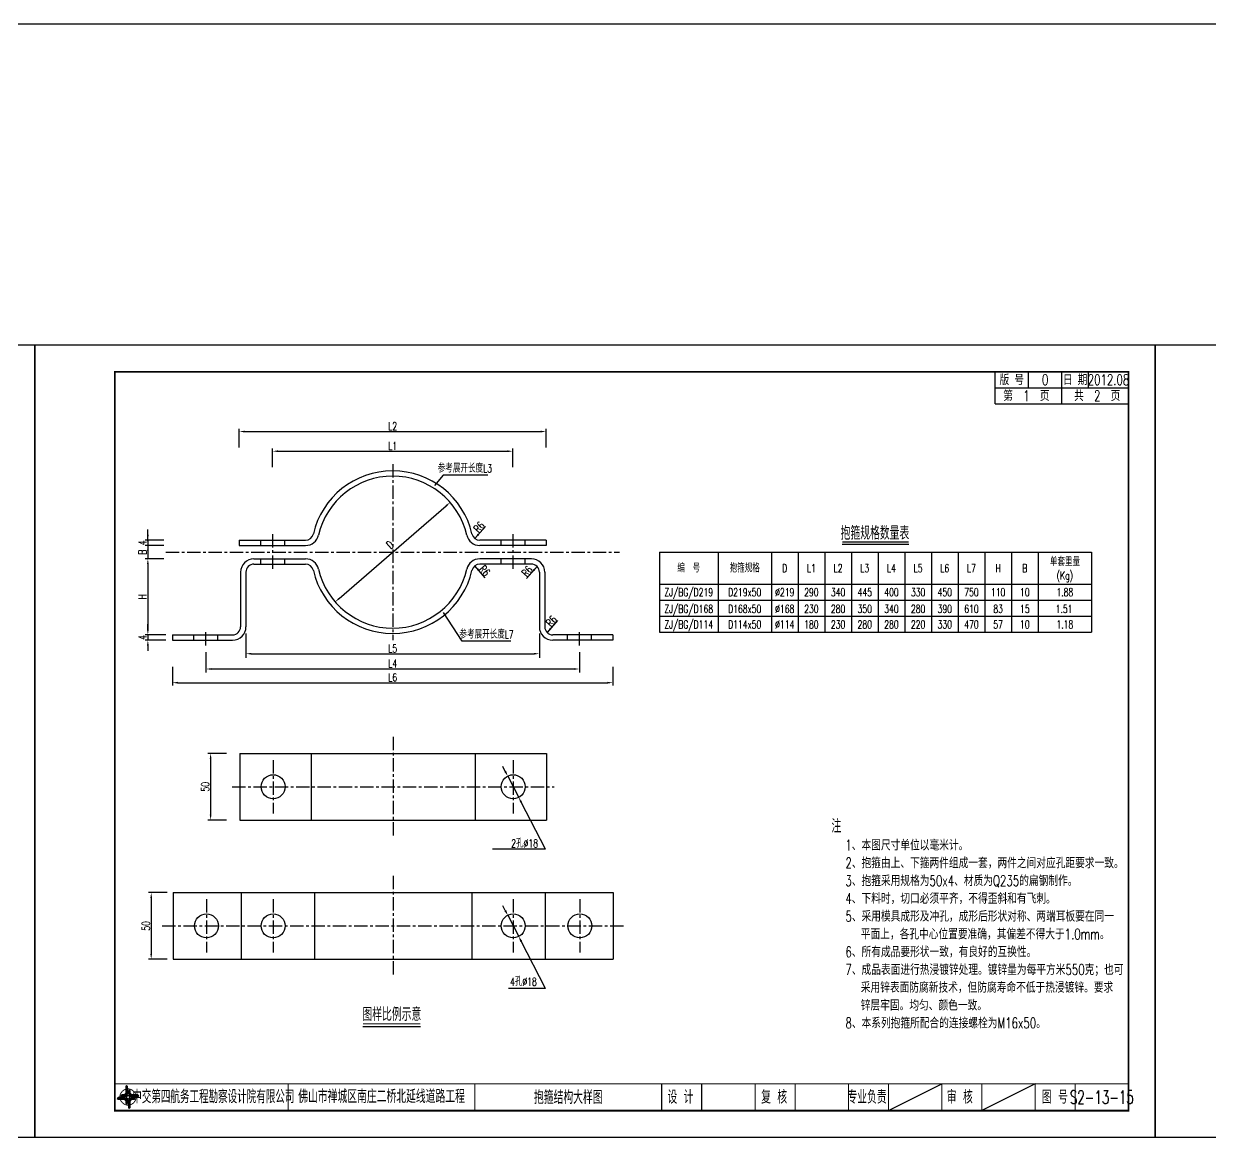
# Model space of a CAD drawing. Extents: x 4349 to 271026, y -15323 to -8945.
# Drawn here: x 7022.8 to 7467.6, y -9362.9 to -8945.4 of the extents above; entities that cross this region are included whole.
import ezdxf
from ezdxf.enums import TextEntityAlignment as Align

# ---------------------------------------------------------------- set-up
doc = ezdxf.new("R2010")
doc.units = 0
doc.header["$LTSCALE"] = 2
doc.header["$PDMODE"] = 32
doc.header["$PDSIZE"] = 0.3
doc.linetypes.add('CENTERX2', pattern=[4, 2.5, -0.5, 0.5, -0.5])
doc.layers.get('0').update_dxf_attribs({"linetype": 'CONTINUOUS'})
doc.layers.get('DEFPOINTS').update_dxf_attribs({"linetype": 'CONTINUOUS'})
for name, color, linetype in [('中线', 2, 'CENTERX2'), ('图框', 7, 'CONTINUOUS'), ('尺寸标注', 4, 'CONTINUOUS'), ('文字', 7, 'CONTINUOUS'), ('文字符号', 7, 'CONTINUOUS'), ('结构2', 7, 'CONTINUOUS')]:
    doc.layers.add(name, color=color, linetype=linetype)
doc.styles.get("Standard").update_dxf_attribs({"font": 'simplex1.shx', "width": 0.7, "bigfont": 'hztxt.shx'})
doc.dimstyles.new('1：10', dxfattribs={"dimtxt": 3, "dimasz": 2, "dimexe": 1, "dimexo": 1, "dimgap": 0.5, "dimtad": 1, "dimrnd": 0.0095, "dimdsep": 46, "dimtxsty": 'Standard', "dimcen": 0.09, "dimclrd": 256, "dimclre": 256, "dimadec": 0, "dimazin": 0, "dimtfac": 1, "dimtix": 1, "dimtmove": 2, "dimatfit": 3, "dimfxl": 0, "dimtolj": 1, "dimtzin": 0, "dimarcsym": 0})
doc.dimstyles.new('1：20', dxfattribs={"dimtxt": 3, "dimasz": 2, "dimexe": 1, "dimexo": 1, "dimgap": 0.5, "dimtad": 1, "dimlfac": 2, "dimrnd": 0.0095, "dimdsep": 46, "dimtxsty": 'Standard', "dimcen": 0.09, "dimclrd": 256, "dimclre": 256, "dimclrt": 256, "dimadec": 0, "dimazin": 0, "dimtfac": 1, "dimtix": 1, "dimtmove": 2, "dimatfit": 3, "dimfxl": 0, "dimtolj": 1, "dimtzin": 0, "dimarcsym": 0})

# ---------------------------------------------------------------- blocks, each defined once
blk = doc.blocks.new('series')
at = {"width": 0.75}
for tag, height, p in [('页码', 4, (-35, -19)), ('图名', 5, (-220, -282)), ('图号', 5, (-20, -282))]:
    blk.add_attdef(tag, text='', height=height, dxfattribs=at).set_placement(p, align=Align.MIDDLE_CENTER)
blk = doc.blocks.new('tb')
at = {"lineweight": -3}
h = blk.add_hatch(color=256, dxfattribs=at)
h.paths.add_polyline_path([(-1.23, -0.13), (-3.78, -0.14), (-4.14, -0.41), (-1.4, -0.44), (-0.56, -1.24), (-0.54, -2.62), (-0.27, -2.2), (-0.26, -1.06)])
h.paths.add_polyline_path([(0.13, -1.08), (0.14, -3.86), (0.41, -4.26), (0.44, -1.24), (1.25, -0.43), (2.66, -0.43), (2.26, -0.16), (1.07, -0.15)])
h.paths.add_polyline_path([(1.08, 0.3), (3.62, 0.3), (4.02, 0.56), (1.25, 0.57), (0.43, 1.39), (0.43, 2.8), (0.16, 2.41), (0.15, 1.24)])
h.paths.add_polyline_path([(-0.28, 1.21), (-0.28, 3.99), (-0.56, 4.39), (-0.57, 1.41), (-1.38, 0.6), (-2.74, 0.56), (-2.33, 0.3), (-1.2, 0.29)])
for p, q in [((-1.38, 0.6), (-2.74, 0.56)), ((-0.57, 1.41), (-1.38, 0.6)), ((-0.56, 4.39), (-0.57, 1.41)), ((0.43, 2.8), (0.43, 1.39)), ((0.43, 1.39), (1.25, 0.57)), ((1.25, 0.57), (4.02, 0.56)), ((-4.14, -0.41), (-1.4, -0.44)), ((-1.4, -0.44), (-0.56, -1.24)), ((-0.56, -1.24), (-0.54, -2.62)), ((0.41, -4.26), (0.44, -1.24)), ((0.44, -1.24), (1.25, -0.43)), ((1.25, -0.43), (2.66, -0.43))]:
    blk.add_line(p, q, dxfattribs=at)
at = {"lineweight": -3, "const_width": 0.35, "flags": 128}
for points in [[(-0.9, 3.02, 0.324167), (-3.16, -0.14)], [(2.88, 0.92, 0.324403), (-0.24, 3.15)], [(0.75, -2.86, 0.325418), (3.02, 0.26)], [(-2.98, -0.76, 0.322976), (0.14, -2.98)]]:
    blk.add_lwpolyline(points, format="xyb", dxfattribs=at)
at = {"lineweight": -3, "flags": 128}
for points in [[(-0.9, 3.99), (-0.9, 1.58), (-1.53, 0.91), (-2.34, 0.91), (-2.74, 0.56), (-2.33, 0.3), (-1.2, 0.29), (-0.28, 1.21), (-0.28, 3.99), (-0.56, 4.39)], [(-0.04, 0.77), (0.68, 0.04), (-0.04, -0.69), (-0.77, 0.05)], [(3.62, 0.92), (1.43, 0.92), (0.77, 1.54), (0.77, 2.38), (0.43, 2.8), (0.16, 2.41), (0.15, 1.24), (1.08, 0.3), (3.62, 0.3), (4.02, 0.56)], [(-3.73, -0.76), (-1.54, -0.76), (-0.89, -1.39), (-0.89, -2.21), (-0.54, -2.62), (-0.27, -2.2), (-0.26, -1.06), (-1.23, -0.13), (-3.78, -0.14), (-4.14, -0.41)], [(0.75, -3.85), (0.75, -1.43), (1.4, -0.78), (2.26, -0.78), (2.66, -0.43), (2.26, -0.16), (1.07, -0.15), (0.13, -1.08), (0.14, -3.86), (0.41, -4.26)]]:
    blk.add_lwpolyline(points, close=True, dxfattribs=at)
blk = doc.blocks.new('DIM')
at = {"color": 4}
blk.add_lwpolyline([(-1, -0.1, 0.2, 0, 0), (0, 0, 0, 0, 0)], format="xyseb", dxfattribs=at)
blk = doc.blocks.new('*D301')
at = {"layer": 'DEFPOINTS', "color": 0, "linetype": 'Continuous'}
for p in [(7218.59, -9098.29), (7103.59, -9139.01), (7218.59, -9139.01)]:
    blk.add_point(p, dxfattribs=at)
at = {"layer": '尺寸标注', "linetype": 'Continuous', "lineweight": -2}
for p, q in [((7103.59, -9104.29), (7103.59, -9097.29)), ((7105.59, -9098.29), (7216.59, -9098.29)), ((7218.59, -9104.29), (7218.59, -9097.29))]:
    blk.add_line(p, q, dxfattribs=at)
at = {"layer": '尺寸标注', "linetype": 'Continuous'}
for points in [[(7105.59, -9097.96), (7105.59, -9098.62), (7103.59, -9098.29)], [(7216.59, -9097.96), (7216.59, -9098.62), (7218.59, -9098.29)]]:
    blk.add_solid(points, dxfattribs=at)
at = {"layer": '尺寸标注', "color": 0, "linetype": 'Continuous', "insert": (7161.09, -9096.29), "char_height": 3, "attachment_point": 5}
blk.add_mtext('\\A1;L2', dxfattribs=at)
blk = doc.blocks.new('*D302')
at = {"layer": 'DEFPOINTS', "color": 0, "linetype": 'Continuous'}
for p in [(7206.09, -9105.67), (7116.09, -9136.76), (7206.09, -9136.76)]:
    blk.add_point(p, dxfattribs=at)
at = {"layer": '尺寸标注', "linetype": 'Continuous', "lineweight": -2}
for p, q in [((7116.09, -9111.67), (7116.09, -9104.67)), ((7206.09, -9111.67), (7206.09, -9104.67)), ((7118.09, -9105.67), (7204.09, -9105.67))]:
    blk.add_line(p, q, dxfattribs=at)
at = {"layer": '尺寸标注', "linetype": 'Continuous'}
for points in [[(7118.09, -9105.34), (7118.09, -9106.01), (7116.09, -9105.67)], [(7204.09, -9105.34), (7204.09, -9106.01), (7206.09, -9105.67)]]:
    blk.add_solid(points, dxfattribs=at)
at = {"layer": '尺寸标注', "color": 0, "linetype": 'Continuous', "insert": (7161.09, -9103.67), "char_height": 3, "attachment_point": 5}
blk.add_mtext('\\A1;L1', dxfattribs=at)
blk = doc.blocks.new('*D303')
at = {"layer": 'DEFPOINTS', "color": 0, "linetype": 'Continuous'}
for p in [(7103.59, -9139.01), (7069.31, -9141.01), (7103.59, -9141.01)]:
    blk.add_point(p, dxfattribs=at)
at = {"layer": '尺寸标注', "linetype": 'Continuous', "lineweight": -2}
for p, q in [((7069.31, -9137.01), (7069.31, -9135.01)), ((7075.31, -9139.01), (7068.31, -9139.01)), ((7069.31, -9139.01), (7069.31, -9141.01)), ((7075.31, -9141.01), (7068.31, -9141.01)), ((7069.31, -9143.01), (7069.31, -9145.01))]:
    blk.add_line(p, q, dxfattribs=at)
at = {"layer": '尺寸标注', "linetype": 'Continuous'}
for points in [[(7068.98, -9137.01), (7069.64, -9137.01), (7069.31, -9139.01)], [(7068.98, -9143.01), (7069.64, -9143.01), (7069.31, -9141.01)]]:
    blk.add_solid(points, dxfattribs=at)
at = {"layer": '尺寸标注', "linetype": 'Continuous', "insert": (7067.31, -9140.01), "char_height": 3, "attachment_point": 5, "rotation": 90}
blk.add_mtext('\\A1;4', dxfattribs=at)
blk = doc.blocks.new('*D304')
at = {"layer": 'DEFPOINTS', "color": 0, "linetype": 'Continuous'}
for p in [(7103.59, -9141.01), (7069.31, -9146.01), (7109.09, -9146.01)]:
    blk.add_point(p, dxfattribs=at)
at = {"layer": '尺寸标注', "linetype": 'Continuous', "lineweight": -2}
for p, q in [((7069.31, -9139.01), (7069.31, -9137.01)), ((7075.31, -9141.01), (7068.31, -9141.01)), ((7069.31, -9141.01), (7069.31, -9146.01)), ((7075.31, -9146.01), (7068.31, -9146.01)), ((7069.31, -9148.01), (7069.31, -9150.01))]:
    blk.add_line(p, q, dxfattribs=at)
at = {"layer": '尺寸标注', "linetype": 'Continuous'}
for points in [[(7068.98, -9139.01), (7069.64, -9139.01), (7069.31, -9141.01)], [(7068.98, -9148.01), (7069.64, -9148.01), (7069.31, -9146.01)]]:
    blk.add_solid(points, dxfattribs=at)
at = {"layer": '尺寸标注', "linetype": 'Continuous', "insert": (7067.31, -9143.51), "char_height": 3, "attachment_point": 5, "rotation": 90}
blk.add_mtext('\\A1;B', dxfattribs=at)
blk = doc.blocks.new('*D305')
at = {"layer": 'DEFPOINTS', "color": 0, "linetype": 'Continuous'}
for p in [(7109.09, -9146.01), (7069.31, -9174.51), (7101.09, -9174.51)]:
    blk.add_point(p, dxfattribs=at)
at = {"layer": '尺寸标注', "linetype": 'Continuous', "lineweight": -2}
for p, q in [((7075.31, -9146.01), (7068.31, -9146.01)), ((7069.31, -9148.01), (7069.31, -9172.51)), ((7075.31, -9174.51), (7068.31, -9174.51))]:
    blk.add_line(p, q, dxfattribs=at)
at = {"layer": '尺寸标注', "linetype": 'Continuous'}
for points in [[(7068.98, -9148.01), (7069.64, -9148.01), (7069.31, -9146.01)], [(7068.98, -9172.51), (7069.64, -9172.51), (7069.31, -9174.51)]]:
    blk.add_solid(points, dxfattribs=at)
at = {"layer": '尺寸标注', "linetype": 'Continuous', "insert": (7067.31, -9160.26), "char_height": 3, "attachment_point": 5, "rotation": 90}
blk.add_mtext('\\A1;H', dxfattribs=at)
blk = doc.blocks.new('*D306')
at = {"layer": 'DEFPOINTS', "color": 0, "linetype": 'Continuous'}
for p in [(7078.59, -9174.51), (7069.31, -9176.51), (7078.59, -9176.51)]:
    blk.add_point(p, dxfattribs=at)
at = {"layer": '尺寸标注', "linetype": 'Continuous', "lineweight": -2}
for p, q in [((7069.31, -9172.51), (7069.31, -9170.51)), ((7075.31, -9174.51), (7068.31, -9174.51)), ((7069.31, -9174.51), (7069.31, -9176.51)), ((7075.31, -9176.51), (7068.31, -9176.51)), ((7069.31, -9178.51), (7069.31, -9180.51))]:
    blk.add_line(p, q, dxfattribs=at)
at = {"layer": '尺寸标注', "linetype": 'Continuous'}
for points in [[(7068.98, -9172.51), (7069.64, -9172.51), (7069.31, -9174.51)], [(7068.98, -9178.51), (7069.64, -9178.51), (7069.31, -9176.51)]]:
    blk.add_solid(points, dxfattribs=at)
at = {"layer": '尺寸标注', "linetype": 'Continuous', "insert": (7067.31, -9175.51), "char_height": 3, "attachment_point": 5, "rotation": 90}
blk.add_mtext('\\A1;4', dxfattribs=at)
blk = doc.blocks.new('*D307')
at = {"layer": 'DEFPOINTS', "color": 0, "linetype": 'Continuous'}
for p in [(7078.59, -9176.51), (7243.59, -9176.51), (7243.59, -9192.45)]:
    blk.add_point(p, dxfattribs=at)
at = {"layer": '尺寸标注', "linetype": 'Continuous', "lineweight": -2}
for p, q in [((7078.59, -9186.45), (7078.59, -9193.45)), ((7243.59, -9186.45), (7243.59, -9193.45)), ((7080.59, -9192.45), (7241.59, -9192.45))]:
    blk.add_line(p, q, dxfattribs=at)
at = {"layer": '尺寸标注', "linetype": 'Continuous'}
for points in [[(7080.59, -9192.11), (7080.59, -9192.78), (7078.59, -9192.45)], [(7241.59, -9192.11), (7241.59, -9192.78), (7243.59, -9192.45)]]:
    blk.add_solid(points, dxfattribs=at)
at = {"layer": '尺寸标注', "linetype": 'Continuous', "insert": (7161.09, -9190.45), "char_height": 3, "attachment_point": 5}
blk.add_mtext('\\A1;L6', dxfattribs=at)
blk = doc.blocks.new('*D308')
at = {"layer": 'DEFPOINTS', "color": 0, "linetype": 'Continuous'}
for p in [(7091.09, -9178.51), (7231.09, -9178.51), (7231.09, -9187.31)]:
    blk.add_point(p, dxfattribs=at)
at = {"layer": '尺寸标注', "linetype": 'Continuous', "lineweight": -2}
for p, q in [((7091.09, -9181.31), (7091.09, -9188.31)), ((7231.09, -9181.31), (7231.09, -9188.31)), ((7093.09, -9187.31), (7229.09, -9187.31))]:
    blk.add_line(p, q, dxfattribs=at)
at = {"layer": '尺寸标注', "linetype": 'Continuous'}
for points in [[(7093.09, -9186.98), (7093.09, -9187.65), (7091.09, -9187.31)], [(7229.09, -9186.98), (7229.09, -9187.65), (7231.09, -9187.31)]]:
    blk.add_solid(points, dxfattribs=at)
at = {"layer": '尺寸标注', "linetype": 'Continuous', "insert": (7161.09, -9185.31), "char_height": 3, "attachment_point": 5}
blk.add_mtext('\\A1;L4', dxfattribs=at)
blk = doc.blocks.new('*D309')
at = {"layer": 'DEFPOINTS', "color": 0, "linetype": 'Continuous'}
for p in [(7106.09, -9168.76), (7216.09, -9168.76), (7216.09, -9181.59)]:
    blk.add_point(p, dxfattribs=at)
at = {"layer": '尺寸标注', "linetype": 'Continuous', "lineweight": -2}
for p, q in [((7106.09, -9175.59), (7106.09, -9182.59)), ((7216.09, -9175.59), (7216.09, -9182.59)), ((7108.09, -9181.59), (7214.09, -9181.59))]:
    blk.add_line(p, q, dxfattribs=at)
at = {"layer": '尺寸标注', "linetype": 'Continuous'}
for points in [[(7108.09, -9181.25), (7108.09, -9181.92), (7106.09, -9181.59)], [(7214.09, -9181.25), (7214.09, -9181.92), (7216.09, -9181.59)]]:
    blk.add_solid(points, dxfattribs=at)
at = {"layer": '尺寸标注', "linetype": 'Continuous', "insert": (7161.09, -9179.59), "char_height": 3, "attachment_point": 5}
blk.add_mtext('\\A1;L5', dxfattribs=at)
blk = doc.blocks.new('*D310')
at = {"layer": 'DEFPOINTS', "color": 0, "linetype": 'Continuous'}
for p in [(7182.64, -9124.86), (7139.54, -9162.16)]:
    blk.add_point(p, dxfattribs=at)
at = {"layer": '尺寸标注', "linetype": 'Continuous', "lineweight": -2}
blk.add_line((7141.05, -9160.85), (7181.12, -9126.17), dxfattribs=at)
at = {"layer": '尺寸标注', "linetype": 'Continuous'}
for points in [[(7180.9, -9125.91), (7181.34, -9126.42), (7182.64, -9124.86)], [(7140.83, -9160.6), (7141.27, -9161.1), (7139.54, -9162.16)]]:
    blk.add_solid(points, dxfattribs=at)
at = {"layer": '尺寸标注', "linetype": 'Continuous', "insert": (7160.08, -9140.73), "char_height": 3, "attachment_point": 5, "rotation": 40.8743}
blk.add_mtext('\\A1;D', dxfattribs=at)
blk = doc.blocks.new('*D311')
at = {"layer": 'DEFPOINTS', "color": 0, "linetype": 'Continuous'}
for p in [(7103.77, -9218.96), (7092.83, -9243.96), (7103.77, -9243.96)]:
    blk.add_point(p, dxfattribs=at)
at = {"layer": '尺寸标注', "linetype": 'Continuous', "lineweight": -2}
for p, q in [((7098.83, -9218.96), (7091.83, -9218.96)), ((7092.83, -9220.96), (7092.83, -9241.96)), ((7098.83, -9243.96), (7091.83, -9243.96))]:
    blk.add_line(p, q, dxfattribs=at)
at = {"layer": '尺寸标注', "linetype": 'Continuous'}
for points in [[(7092.5, -9220.96), (7093.17, -9220.96), (7092.83, -9218.96)], [(7092.5, -9241.96), (7093.17, -9241.96), (7092.83, -9243.96)]]:
    blk.add_solid(points, dxfattribs=at)
at = {"layer": '尺寸标注', "linetype": 'Continuous', "insert": (7090.83, -9231.46), "char_height": 3, "attachment_point": 5, "rotation": 90}
blk.add_mtext('\\A1;50', dxfattribs=at)
blk = doc.blocks.new('*D312')
at = {"layer": 'DEFPOINTS', "color": 0, "linetype": 'Continuous'}
for p in [(7078.77, -9271.12), (7070.57, -9296.12), (7078.77, -9296.12)]:
    blk.add_point(p, dxfattribs=at)
at = {"layer": '尺寸标注', "linetype": 'Continuous', "lineweight": -2}
for p, q in [((7076.57, -9271.12), (7069.57, -9271.12)), ((7070.57, -9273.12), (7070.57, -9294.12)), ((7076.57, -9296.12), (7069.57, -9296.12))]:
    blk.add_line(p, q, dxfattribs=at)
at = {"layer": '尺寸标注', "linetype": 'Continuous'}
for points in [[(7070.24, -9273.12), (7070.9, -9273.12), (7070.57, -9271.12)], [(7070.24, -9294.12), (7070.9, -9294.12), (7070.57, -9296.12)]]:
    blk.add_solid(points, dxfattribs=at)
at = {"layer": '尺寸标注', "linetype": 'Continuous', "insert": (7068.57, -9283.62), "char_height": 3, "attachment_point": 5, "rotation": 90}
blk.add_mtext('\\A1;50', dxfattribs=at)
blk = doc.blocks.new('12345')
at = {"layer": '图框'}
blk.add_lwpolyline([(4926.93, -9362.88), (4926.93, -9065.88), (4506.93, -9065.88), (4506.93, -9362.88)], close=True, dxfattribs=at)

msp = doc.modelspace()

# ---------------------------------------------------------------- linework, layer by layer
at = {"layer": '中线'}
for p, q in [((7161.08523, -9110.50763), (7161.08523, -9176.50763)), ((7111.58523, -9139.00763), (7111.58523, -9141.00763)), ((7116.08523, -9136.75763), (7116.08523, -9150.25763)), ((7120.58523, -9139.00763), (7120.58523, -9141.00763)), ((7201.58523, -9139.00763), (7201.58523, -9141.00763)), ((7206.08523, -9136.75763), (7206.08523, -9150.25763)), ((7210.58523, -9139.00763), (7210.58523, -9141.00763)), ((7076.08523, -9143.50763), (7246.08523, -9143.50763)), ((7111.58523, -9146.00763), (7111.58523, -9148.00763)), ((7120.58523, -9146.00763), (7120.58523, -9148.00763)), ((7201.58523, -9146.00763), (7201.58523, -9148.00763)), ((7210.58523, -9146.00763), (7210.58523, -9148.00763)), ((7086.58523, -9176.50763), (7086.58523, -9174.50763)), ((7091.08523, -9178.50763), (7091.08523, -9172.50763)), ((7095.58523, -9176.50763), (7095.58523, -9174.50763)), ((7226.58523, -9176.50763), (7226.58523, -9174.50763)), ((7231.08523, -9178.50763), (7231.08523, -9172.50763)), ((7235.58523, -9176.50763), (7235.58523, -9174.50763)), ((7161.27421, -9212.70892), (7161.27421, -9250.20892)), ((7116.27421, -9221.45892), (7116.27421, -9241.45892)), ((7206.27421, -9221.45892), (7206.27421, -9241.45892)), ((7100.89921, -9231.45892), (7221.64921, -9231.45892)), ((7161.27421, -9264.86835), (7161.27421, -9302.36835)), ((7091.27421, -9273.61835), (7091.27421, -9293.61835)), ((7116.27421, -9273.61835), (7116.27421, -9293.61835)), ((7206.27421, -9273.61835), (7206.27421, -9293.61835)), ((7231.27421, -9273.61835), (7231.27421, -9293.61835)), ((7074.64921, -9283.61835), (7247.89921, -9283.61835))]:
    msp.add_line(p, q, dxfattribs=at)
at = {"layer": '图框'}
for p, q in [((7386.92857, -9087.88068), (7386.92857, -9075.88068)), ((7399.42857, -9081.88068), (7399.42857, -9075.88068)), ((7411.92857, -9081.88068), (7411.92857, -9075.88068)), ((7421.92857, -9081.88068), (7421.92857, -9075.88068)), ((7386.92857, -9081.88068), (7436.92857, -9081.88068)), ((7411.92857, -9087.88068), (7411.92857, -9081.88068)), ((7386.92857, -9087.88068), (7436.92857, -9087.88068)), ((7401.92858, -9342.88068), (7381.92858, -9352.88068))]:
    msp.add_line(p, q, dxfattribs=at)
at = {"layer": '图框', "linetype": 'Continuous'}
msp.add_line((7346.92858, -9352.88068), (7366.92858, -9342.88068), dxfattribs=at)
msp.add_lwpolyline([(4349.44171, -8945.38857), (7922.30761, -8945.38857), (7922.30761, -10336.07826), (4349.44171, -10336.07826)], close=True, dxfattribs=at)
at = {"layer": '图框'}
for points, const_width in [([(7436.92857, -9075.88068), (7056.92857, -9075.88068), (7056.92858, -9352.88068), (7436.92858, -9352.88068), (7436.92857, -9075.88068)], 0.7), ([(7056.92858, -9342.88068), (7436.92858, -9342.88068)], 0.4), ([(7121.92858, -9342.88068), (7121.92858, -9352.88068)], 0.4), ([(7191.92858, -9352.88068), (7191.92858, -9342.88068)], 0.4), ([(7261.92858, -9352.88068), (7261.92858, -9342.88068)], 0.4), ([(7276.92858, -9352.88068), (7276.92858, -9342.88068)], 0.4), ([(7296.92858, -9352.88068), (7296.92858, -9342.88068)], 0.4), ([(7311.92858, -9352.88068), (7311.92858, -9342.88068)], 0.4), ([(7331.92858, -9352.88068), (7331.92858, -9342.88068)], 0.4), ([(7331.92858, -9352.88068), (7331.92858, -9342.88068)], 0.4), ([(7346.92858, -9352.88068), (7346.92858, -9342.88068)], 0.4), ([(7366.92858, -9352.88068), (7366.92858, -9342.88068)], 0.4), ([(7381.92858, -9352.88068), (7381.92858, -9342.88068)], 0.4), ([(7401.92858, -9352.88068), (7401.92858, -9342.88068)], 0.4), ([(7416.92858, -9352.88068), (7416.92858, -9342.88068)], 0.4)]:
    msp.add_lwpolyline(points, dxfattribs=dict(at, const_width=const_width))
at = {"layer": '尺寸标注'}
for p, q in [((7180.04127, -9114.62924), (7176.72643, -9118.53512)), ((7196.76148, -9114.62924), (7180.04127, -9114.62924)), ((7195.83475, -9133.85281), (7191.88507, -9138.36945)), ((7195.81573, -9153.17747), (7191.86605, -9148.66083)), ((7211.25687, -9153.40295), (7215.20655, -9148.88631)), ((7187.11758, -9176.87609), (7180.08119, -9166.12126)), ((7222.93261, -9169.12733), (7218.98293, -9173.64397)), ((7076.08523, -9174.50763), (7072.90653, -9174.50763)), ((7076.08523, -9174.50763), (7072.90653, -9174.50763)), ((7106.08523, -9174.00763), (7106.08523, -9183.08788)), ((7216.08523, -9174.00763), (7216.08523, -9183.08788)), ((7076.08523, -9176.50763), (7072.90653, -9176.50763)), ((7205.43085, -9176.87609), (7187.11758, -9176.87609)), ((7091.08523, -9181.00763), (7091.08523, -9188.58806)), ((7231.08523, -9181.00763), (7231.08523, -9188.58806)), ((7203.2891, -9225.68492), (7202.37061, -9223.9083)), ((7204.2076, -9227.46154), (7208.34082, -9235.45631)), ((7218.38809, -9254.89049), (7209.25931, -9237.23293)), ((7218.38809, -9254.89049), (7198.54459, -9254.89049)), ((7203.2891, -9277.84434), (7202.37061, -9276.06772)), ((7204.2076, -9279.62096), (7208.34082, -9287.61574)), ((7218.38809, -9307.04991), (7209.25931, -9289.39235)), ((7218.38809, -9307.04991), (7204.51922, -9307.04991))]:
    msp.add_line(p, q, dxfattribs=at)
for centre in [(7116.27421, -9231.45892), (7206.27421, -9231.45892), (7091.27421, -9283.61835), (7116.27421, -9283.61835), (7206.27421, -9283.61835), (7231.27421, -9283.61835)]:
    msp.add_circle(centre, 4.5, dxfattribs=at)
at = {"layer": '文字'}
for p, q in [((7329.60309, -9140.53637), (7354.52724, -9140.53637)), ((7283.06517, -9143.53637), (7283.06517, -9173.53637)), ((7303.06517, -9143.53637), (7303.06517, -9173.53637)), ((7313.06517, -9143.53637), (7313.06517, -9173.53637)), ((7323.06517, -9143.53637), (7323.06517, -9173.53637)), ((7333.06517, -9143.53637), (7333.06517, -9173.53637)), ((7343.06517, -9143.53637), (7343.06517, -9173.53637)), ((7353.06517, -9143.53637), (7353.06517, -9173.53637)), ((7363.06517, -9143.53637), (7363.06517, -9173.53637)), ((7373.06517, -9143.53637), (7373.06517, -9173.53637)), ((7383.06517, -9143.53637), (7383.06517, -9173.53637)), ((7393.06517, -9143.53637), (7393.06517, -9173.53637)), ((7403.06517, -9143.53637), (7403.06517, -9173.53637)), ((7261.06517, -9155.53637), (7423.06517, -9155.53637)), ((7261.06517, -9161.53637), (7423.06517, -9161.53637)), ((7261.06517, -9167.53637), (7423.06517, -9167.53637)), ((7149.95392, -9321.35437), (7171.51469, -9321.35437))]:
    msp.add_line(p, q, dxfattribs=at)
at = {"layer": '文字', "const_width": 0.4}
for points in [[(7329.60309, -9139.71218), (7354.52724, -9139.71218)], [(7149.95392, -9320.35437), (7171.51469, -9320.35437)]]:
    msp.add_lwpolyline(points, dxfattribs=at)
at = {"layer": '文字符号', "color": 1}
for p, q in [((7261.06517, -9143.53637), (7261.06517, -9173.53637)), ((7261.06517, -9143.53637), (7423.06517, -9143.53637)), ((7423.06517, -9143.53637), (7423.06517, -9173.53637)), ((7261.06517, -9173.53637), (7423.06517, -9173.53637))]:
    msp.add_line(p, q, dxfattribs=at)
at = {"layer": '结构2'}
for p, q in [((7103.58523, -9139.00763), (7128.43557, -9139.00763)), ((7103.58523, -9139.00763), (7103.58523, -9141.00763)), ((7218.58523, -9139.00763), (7193.73488, -9139.00763)), ((7218.58523, -9139.00763), (7218.58523, -9141.00763)), ((7103.58523, -9141.00763), (7128.43557, -9141.00763)), ((7218.58523, -9141.00763), (7193.73488, -9141.00763)), ((7109.08523, -9146.00763), (7128.43557, -9146.00763)), ((7109.08523, -9148.00763), (7128.43557, -9148.00763)), ((7213.08523, -9146.00763), (7193.73488, -9146.00763)), ((7213.08523, -9148.00763), (7193.73488, -9148.00763)), ((7104.08523, -9151.00763), (7104.08523, -9171.50763)), ((7106.08523, -9151.00763), (7106.08523, -9171.50763)), ((7216.08523, -9151.00763), (7216.08523, -9171.50763)), ((7218.08523, -9151.00763), (7218.08523, -9171.50763)), ((7078.58523, -9174.50763), (7078.58523, -9176.50763)), ((7078.58523, -9174.50763), (7101.08523, -9174.50763)), ((7243.58523, -9174.50763), (7221.08523, -9174.50763)), ((7243.58523, -9174.50763), (7243.58523, -9176.50763)), ((7078.58523, -9176.50763), (7101.08523, -9176.50763)), ((7243.58523, -9176.50763), (7221.08523, -9176.50763)), ((7103.77421, -9218.95892), (7103.77421, -9243.95892)), ((7103.77421, -9218.95892), (7218.77421, -9218.95892)), ((7130.49338, -9218.95892), (7130.49338, -9243.95892)), ((7192.05503, -9218.95892), (7192.05503, -9243.95892)), ((7218.77421, -9218.95892), (7218.77421, -9243.95892)), ((7103.77421, -9243.95892), (7218.77421, -9243.95892)), ((7078.77421, -9271.11835), (7243.77421, -9271.11835)), ((7078.77421, -9271.11835), (7078.77421, -9296.11835)), ((7104.27421, -9271.11835), (7104.27421, -9296.11835)), ((7131.73927, -9271.11835), (7131.73927, -9296.11835)), ((7190.80914, -9271.11835), (7190.80914, -9296.11835)), ((7218.27421, -9271.11835), (7218.27421, -9296.11835)), ((7243.77421, -9271.11835), (7243.77421, -9296.11835)), ((7078.77421, -9296.11835), (7243.77421, -9296.11835))]:
    msp.add_line(p, q, dxfattribs=at)
for centre, radius, start, end in [((7161.08523, -9143.50763), 30.5, 12.937062, 167.062938), ((7161.08523, -9143.50763), 28.5, 12.937062, 167.062938), ((7128.43557, -9136.00763), 3, 270, 347.062938), ((7128.43557, -9136.00763), 5, 270, 347.062938), ((7193.73488, -9136.00763), 5, 192.937062, 270), ((7193.73488, -9136.00763), 3, 192.937062, 270), ((7109.08523, -9151.00763), 5, 90, 180), ((7109.08523, -9151.00763), 3, 90, 180), ((7128.43557, -9151.00763), 5, 12.937062, 90), ((7128.43557, -9151.00763), 3, 12.937062, 90), ((7193.73488, -9151.00763), 5, 90, 167.062938), ((7193.73488, -9151.00763), 3, 90, 167.062938), ((7213.08523, -9151.00763), 5, 0, 90), ((7213.08523, -9151.00763), 3, 0, 90), ((7161.08523, -9143.50763), 30.5, 192.937062, 347.062938), ((7161.08523, -9143.50763), 28.5, 192.937062, 347.062938), ((7101.08523, -9171.50763), 3, 270, 0), ((7101.08523, -9171.50763), 5, 270, 0), ((7221.08523, -9171.50763), 5, 180, 270), ((7221.08523, -9171.50763), 3, 180, 270)]:
    msp.add_arc(centre, radius, start, end, dxfattribs=at)

# ---------------------------------------------------------------- block references
at = {"layer": '图框', "linetype": 'Continuous'}
for p in [(2100, 0), (2520, 0), (2940, 0)]:
    msp.add_blockref('12345', p, dxfattribs=at)
at = {"layer": '图框'}
ref = msp.add_blockref('series', (7446.92858, -9065.88068), dxfattribs=at)
ref.add_attrib('页码', '第  1  页    共  2  页', dxfattribs={"layer": '0', "height": 4, "width": 0.7}).set_placement((7411.92857, -9084.88068), align=Align.MIDDLE_CENTER)
ref.add_attrib('图名', '抱箍结构大样图', dxfattribs={"layer": '0', "height": 5, "width": 0.7}).set_placement((7226.92858, -9347.88068), align=Align.MIDDLE_CENTER)
ref.add_attrib('图号', 'S2-13-15', dxfattribs={"layer": '0', "height": 5, "width": 0.65}).set_placement((7426.92858, -9347.88068), align=Align.MIDDLE_CENTER)
at = {"layer": '图框', "lineweight": -3}
msp.add_blockref('tb', (7061.92431, -9347.87535), dxfattribs=at)
at = {"layer": '尺寸标注', "zscale": 2}
for p, xscale, yscale, rotation in [((7191.88507, -9138.36945), 1.999999999999996, 2, 228.8311447301765), ((7191.84903, -9138.33718), -1.999999999999831, 1.999999999999091, 47.48579792376551), ((7191.86605, -9148.66083), -2.000000000000681, 2, 311.1688552698063), ((7191.86605, -9148.66083), 2.000000000000681, 2, 131.1688552698063), ((7215.20655, -9148.88631), -2.000000000000509, 2.000000000000909, 228.8311447301201), ((7215.20655, -9148.88631), 2.000000000000681, 2, 48.83114473019368), ((7218.98293, -9173.64397), 1.999999999999996, 2, 228.8311447301765), ((7218.98293, -9173.64397), -2.000000000000681, 1.999999999999091, 48.83114473019367), ((7204.2076, -9227.46154), 2.000000000000345, 2, 297.3385173287814), ((7204.2076, -9227.46154), -2.000000000000345, 2, 117.3385173287815), ((7208.34082, -9235.45631), -2.000000000000359, 2.000000000000455, 297.3385173288106), ((7208.34082, -9235.45631), 2.000000000000345, 2, 117.3385173287814), ((7204.2076, -9279.62096), 2.000000000000345, 2, 297.3385173287814), ((7204.2076, -9279.62096), -2.000000000000359, 2.000000000000455, 117.3385173288105), ((7208.34082, -9287.61574), -2.000000000000345, 2, 297.3385173287814), ((7208.34082, -9287.61574), 2.000000000000345, 2, 117.3385173287814)]:
    msp.add_blockref('DIM', p, dxfattribs=dict(at, xscale=xscale, yscale=yscale, rotation=rotation))

# ---------------------------------------------------------------- texts
at = {"layer": '图框'}
for s, height, width, p in [('版 号', 4, 0.7, (7393.17857, -9078.88068)), ('0', 4, 0.7, (7405.67857, -9078.88068)), ('日 期', 4, 0.7, (7416.92857, -9078.88068)), ('2012.08', 4, 0.7, (7429.42857, -9078.88068)), ('中交第四航务工程勘察设计院有限公司', 5, 0.65, (7093.85942, -9347.63224)), ('佛山市禅城区南庄二桥北延线道路工程', 5, 0.7, (7156.92858, -9347.56598)), ('设 计', 5, 0.7, (7268.97324, -9347.7861)), ('复 核', 5, 0.7, (7304.06806, -9347.7861)), ('专业负责', 5, 0.7, (7338.9188, -9347.7861)), ('审 核', 5, 0.7, (7373.69261, -9347.7861)), ('图 号', 5, 0.7, (7409.31178, -9347.7861))]:
    msp.add_text(s, height=height, dxfattribs=dict(at, width=width)).set_placement(p, align=Align.MIDDLE_CENTER)
at = {"layer": '尺寸标注', "char_height": 3, "attachment_point": 5}
for insert, rotation in [((7193.51277, -9134.09763), 48.8311447), ((7195.55321, -9150.46106), 311.1688553), ((7211.51939, -9150.68654), 48.8311447), ((7220.61063, -9169.37215), 48.8311447)]:
    msp.add_mtext('\\A1;R6', dxfattribs=dict(at, insert=insert, rotation=rotation))
at = {"layer": '文字', "width": 0.7}
for s, height, p in [('参考展开长度L3', 3, (7188.1412, -9112.12924)), ('抱箍规格数量表', 5, (7341.86803, -9136.32596)), ('编  号', 3, (7272.06517, -9149.53637)), ('抱箍规格', 3, (7293.06517, -9149.53637)), ('D', 3, (7308.06517, -9149.53637)), ('L1', 3, (7318.06517, -9149.53637)), ('L2', 3, (7328.06517, -9149.53637)), ('L3', 3, (7338.06517, -9149.53637)), ('L4', 3, (7348.06517, -9149.53637)), ('L5', 3, (7358.06517, -9149.53637)), ('L6', 3, (7368.06517, -9149.53637)), ('L7', 3, (7378.06517, -9149.53637)), ('H', 3, (7388.06517, -9149.53637)), ('B', 3, (7398.06517, -9149.53637)), ('单套重量', 3, (7413.1344, -9147.16239)), ('(Kg)', 3, (7413.06517, -9152.26785)), ('ZJ/BG/D219', 3, (7272.06517, -9158.53637)), ('D219x50', 3, (7293.06517, -9158.53637)), ('%%c219', 3, (7308.06517, -9158.53637)), ('290', 3, (7318.06517, -9158.53637)), ('340', 3, (7328.06517, -9158.53637)), ('445', 3, (7338.06517, -9158.53637)), ('400', 3, (7348.06517, -9158.53637)), ('330', 3, (7358.06517, -9158.53637)), ('450', 3, (7368.06517, -9158.53637)), ('750', 3, (7378.06517, -9158.53637)), ('110', 3, (7388.06517, -9158.53637)), ('10', 3, (7398.06517, -9158.53637)), ('1.88', 3, (7413.06517, -9158.53637)), ('ZJ/BG/D168', 3, (7272.06517, -9164.77459)), ('D168x50', 3, (7293.06517, -9164.77459)), ('%%C168', 3, (7308.06517, -9164.77459)), ('230', 3, (7318.06517, -9164.77459)), ('280', 3, (7328.06517, -9164.77459)), ('350', 3, (7338.06517, -9164.77459)), ('340', 3, (7348.06517, -9164.77459)), ('280', 3, (7358.06517, -9164.77459)), ('390', 3, (7368.06517, -9164.77459)), ('610', 3, (7378.06517, -9164.77459)), ('83', 3, (7388.06517, -9164.77459)), ('15', 3, (7398.06517, -9164.77459)), ('1.51', 3, (7412.77945, -9164.77459)), ('ZJ/BG/D114', 3, (7272.06517, -9170.60534)), ('D114x50', 3, (7293.06517, -9170.60534)), ('%%c114', 3, (7308.06517, -9170.60534)), ('180', 3, (7318.06517, -9170.60534)), ('230', 3, (7328.06517, -9170.60534)), ('280', 3, (7338.06517, -9170.60534)), ('280', 3, (7348.06517, -9170.60534)), ('220', 3, (7358.06517, -9170.60534)), ('330', 3, (7368.06517, -9170.60534)), ('470', 3, (7378.06517, -9170.60534)), ('57', 3, (7388.06517, -9170.60534)), ('10', 3, (7398.06517, -9170.60534)), ('1.18', 3, (7413.06517, -9170.60534)), ('参考展开长度L7', 3, (7196.27891, -9174.37609)), ('2孔%%c18', 3, (7210.53848, -9252.70549)), ('4孔%%c18', 3, (7210.09655, -9304.54991)), ('图样比例示意', 5, (7160.78594, -9316.77112))]:
    msp.add_text(s, height=height, dxfattribs=at).set_placement(p, align=Align.MIDDLE_CENTER)
at = {"layer": '文字', "linetype": 'Continuous', "width": 0.7}
msp.add_text('注', height=5, dxfattribs=at).set_placement((7325.5622, -9248.67884))
at = {"layer": '文字', "color": 7, "linetype": 'Continuous', "insert": (7330.80865, -9251.35239), "char_height": 4, "width": 117.1925511, "attachment_point": 1}
msp.add_mtext('1、本图尺寸单位以毫米计。\\P2、抱箍由上、下箍两件组成一套，两件之间对应孔距要求一致。\\P3、抱箍采用规格为50x4、材质为Q235的扁钢制作。\\P4、下料时，切口必须平齐，不得歪斜和有飞刺。\\P5、采用模具成形及冲孔，成形后形状对称、两端耳板要在同一\\P   平面上，各孔中心位置要准确，其偏差不得大于1.0mm。\\P6、所有成品要形状一致，有良好的互换性。\\P7、成品表面进行热浸镀锌处理。镀锌量为每平方米550克；也可\\P   采用锌表面防腐新技术，但防腐寿命不低于热浸镀锌。要求\\P   锌层牢固。均匀、颜色一致。\\P8、本系列抱箍所配合的连接螺栓为M16x50。 ', dxfattribs=at)

# ---------------------------------------------------------------- dimensions: what is measured, and where the dimension line sits
at = {"layer": '尺寸标注', "linetype": 'Continuous'}
for base, p1, p2, text, dimstyle, picture, middle in [((7218.58523, -9098.28943), (7103.58523, -9139.00763), (7218.58523, -9139.00763), 'L2', '1：10', '*D301', (7161.08523, -9096.28943)), ((7206.08523, -9105.67301), (7116.08523, -9136.75763), (7206.08523, -9136.75763), 'L1', '1：10', '*D302', (7161.08523, -9103.67301)), ((7216.08523, -9181.58788), (7106.08523, -9168.75742), (7216.08523, -9168.75742), 'L5', '1：20', '*D309', (7161.08523, -9179.58788)), ((7243.58523, -9192.44651), (7078.58523, -9176.50763), (7243.58523, -9176.50763), 'L6', '1：20', '*D307', (7161.08523, -9190.44651)), ((7231.08523, -9187.31256), (7091.08523, -9178.50763), (7231.08523, -9178.50763), 'L4', '1：20', '*D308', (7161.08523, -9185.31256))]:
    dim = msp.add_linear_dim(base=base, p1=p1, p2=p2, text=text, dimstyle=dimstyle, dxfattribs=at)
    dim.commit()
    dim.dimension.update_dxf_attribs({"geometry": picture, "text_midpoint": middle})
dim = msp.add_diameter_dim_2p(p1=(7139.53505, -9162.1581), p2=(7182.63541, -9124.85717), text='D', dimstyle='1：20', dxfattribs=at)
dim.commit()
dim.dimension.update_dxf_attribs({"geometry": '*D310', "text_midpoint": (7160.07719, -9140.72849), "dimtype": 163})
for base, p1, p2, picture, middle in [((7069.31012, -9141.00763), (7103.58523, -9139.00763), (7103.58523, -9141.00763), '*D303', (7067.31012, -9140.00763)), ((7069.31012, -9176.50763), (7078.58523, -9174.50763), (7078.58523, -9176.50763), '*D306', (7067.31012, -9175.50763)), ((7092.83281, -9243.95892), (7103.77421, -9218.95892), (7103.77421, -9243.95892), '*D311', (7090.83281, -9231.45892)), ((7070.56991, -9296.11835), (7078.77421, -9271.11835), (7078.77421, -9296.11835), '*D312', (7068.56991, -9283.61835))]:
    dim = msp.add_linear_dim(base=base, p1=p1, p2=p2, angle=90, dimstyle='1：20', dxfattribs=at)
    dim.commit()
    dim.dimension.update_dxf_attribs({"geometry": picture, "text_midpoint": middle})
for base, p1, p2, text, picture, middle in [((7069.31012, -9146.00763), (7103.58523, -9141.00763), (7109.08523, -9146.00763), 'B', '*D304', (7067.31012, -9143.50763)), ((7069.31012, -9174.50763), (7109.08523, -9146.00763), (7101.08523, -9174.50763), 'H', '*D305', (7067.31012, -9160.25763))]:
    dim = msp.add_linear_dim(base=base, p1=p1, p2=p2, angle=90, text=text, dimstyle='1：20', dxfattribs=at)
    dim.commit()
    dim.dimension.update_dxf_attribs({"geometry": picture, "text_midpoint": middle})

doc.saveas('drawing.dxf')
